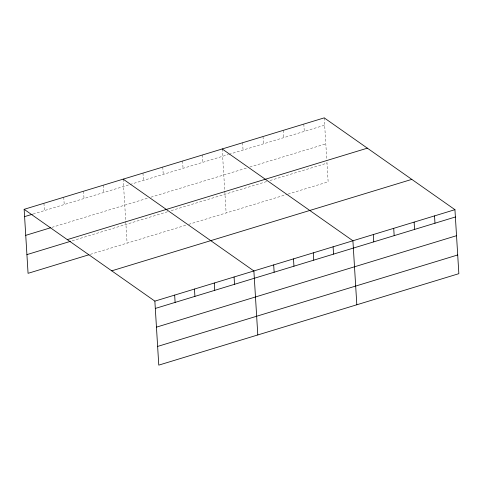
<?xml version="1.0" encoding="UTF-8"?>
<svg xmlns="http://www.w3.org/2000/svg" width="483" height="483" viewBox="0 0 483 483"><rect width="100%" height="100%" fill="white"/><g stroke="black" fill="none" stroke-linecap="round" stroke-linejoin="round"><path stroke-width="0.36" stroke-dasharray="2.42 1.81" d="M33.085 214.047L129.281 184.729M129.987 184.512L228.278 154.56M228.978 154.343L324.673 125.182M51.91 227.366L148.106 198.048M150.938 197.185L247.012 167.903M249.826 167.046L325.82 143.886M72.19 240.818L167.679 211.717M171.211 210.636L267.19 181.391M270.003 180.533L326.997 163.163M90.309 254.354L186.504 225.036M188.624 224.39L287.331 194.305M288.031 194.094L328.138 181.868L326.816 160.199M324.226 117.87L326.768 159.456M303.819 124.089L304.266 131.4M283.412 130.307L283.865 137.619M263.012 136.526L263.458 143.837M242.605 142.745L243.052 150.056M222.198 148.963L224.746 190.55M224.788 191.292L226.116 212.961M202.395 154.995L202.842 162.312M182.592 161.032L183.039 168.344M162.783 167.07L163.23 174.381M142.98 173.107L143.427 180.419M123.177 179.139L125.719 220.731M125.761 221.468L127.089 243.142M103.368 185.176L103.815 192.488M83.565 191.214L84.012 198.525M63.762 197.251L64.209 204.563M43.953 203.283L44.4 210.594"/><path stroke-width="0.72" d="M24.15 209.32L324.226 117.87L454.938 209.676L458.85 273.68L158.774 365.13L154.862 301.132L24.15 209.32L28.062 273.324L88.896 254.782M24.597 216.632L32.379 214.259M25.744 235.342L50.498 227.795M67.282 239.616L367.358 148.166M26.921 254.613L70.772 241.246M111.724 270.83L411.8 179.38M154.862 301.132L454.938 209.676M155.309 308.444L455.384 216.988M156.45 327.148L456.526 235.698M157.633 346.426L457.703 254.97M222.198 148.963L352.91 240.769L356.822 304.773M123.177 179.139L253.883 270.951L257.801 334.954M434.531 215.895L434.978 223.206M414.124 222.114L414.571 229.425M393.717 228.332L394.17 235.644M373.317 234.551L373.764 241.862M333.107 246.807L333.554 254.118M313.298 252.844L313.745 260.156M293.495 258.882L293.942 266.193M273.692 264.913L274.139 272.225M234.08 276.988L234.527 284.3M214.277 283.02L214.724 290.337M194.468 289.057L194.915 296.369M174.665 295.095L175.112 302.406"/></g></svg>
